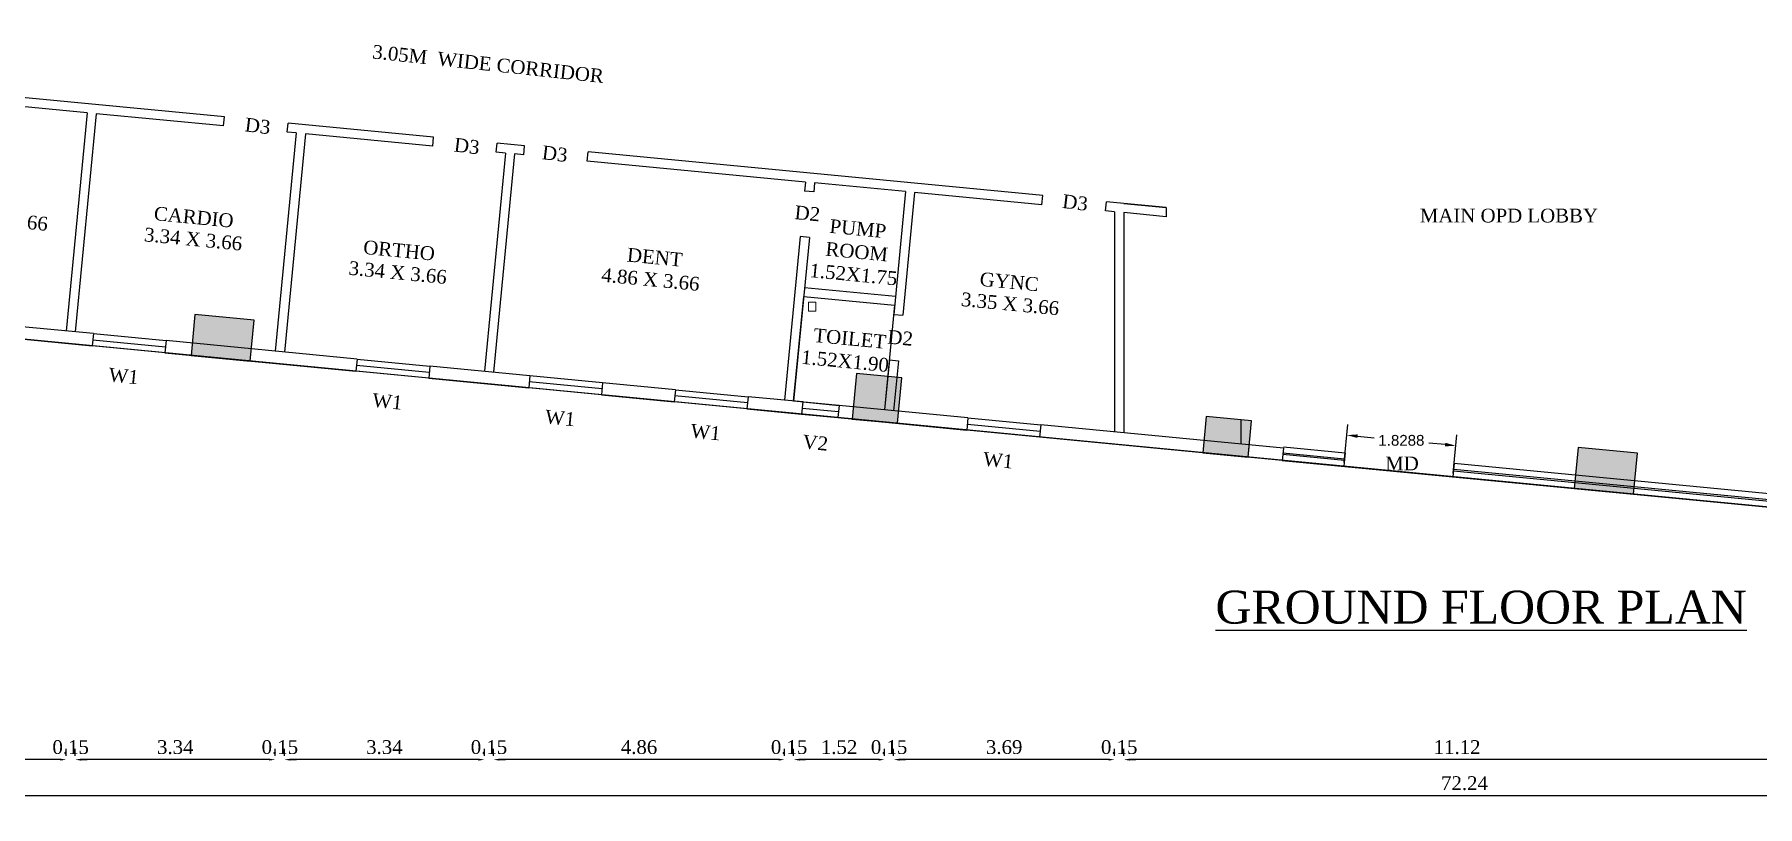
# Model space of a CAD drawing. Header units: metres. Extents: x 2754 to 3501, y 1112 to 1514.
# Drawn here: x 3001.05 to 3029.8, y 1441.48 to 1454.36 of the extents above; entities that cross this region are included whole.
import ezdxf
from ezdxf.enums import TextEntityAlignment as Align
from ezdxf.lldxf.tags import DXFTag

# ---------------------------------------------------------------- set-up
doc = ezdxf.new("R2010")
doc.units = ezdxf.units.M
for name, color, linetype in [('AR-COLHATCH', 2, 'Continuous'), ('AR-COLUMN', 2, 'Continuous'), ('AR-DOOR', 2, 'Continuous'), ('AR-ELEVATION', 2, 'Continuous'), ('AR-FURN', 2, 'Continuous'), ('AR-HIDDEN', 2, 'DASHED'), ('AR-THIN', 8, 'Continuous'), ('AR-WALL', 7, 'Continuous'), ('BLK_1_FLR_0_BLT_UP_AREA', 12, 'Continuous'), ('BLK_1_FLR_0_EXIT_WIDTH_DOOR', 2, 'Continuous'), ('BLK_1_FLR_0_WATER_CLOSET', 223, 'Continuous')]:
    doc.layers.add(name, color=color, linetype=linetype)
doc.layers.add('BLK_1_FLR_0_WASH', color=55, linetype='Continuous', lineweight=5)
doc.styles.add('ANAND', font='times.ttf')
doc.styles.get("Standard").update_dxf_attribs({"font": 'arial.ttf'})
tags = doc.linetypes.add('DASHED', pattern=[0.75, 0.5, -0.25]).pattern_tags.tags
tags[6:7] = [DXFTag(74, 4), DXFTag(75, 0), DXFTag(340, '0'), DXFTag(46, 1.0), DXFTag(50, 0.0), DXFTag(44, 0.0), DXFTag(45, 0.0)]
tags[4:5] = [DXFTag(74, 4), DXFTag(75, 0), DXFTag(340, '0'), DXFTag(46, 1.0), DXFTag(50, 0.0), DXFTag(44, 0.0), DXFTag(45, 0.0)]
doc.dimstyles.new('STANDARD$0', dxfattribs={"dimtxt": 7, "dimasz": 3, "dimexe": 3, "dimexo": 1, "dimgap": 1.5, "dimtad": 1, "dimdec": 1, "dimzin": 1, "dimdsep": 46, "dimlunit": 4, "dimtxsty": 'Standard', "dimblk": 'OBLIQUE', "dimcen": 0.09375, "dimdle": 1, "dimclrd": 8, "dimclre": 8, "dimclrt": 7, "dimadec": 1, "dimazin": 0, "dimtfac": 1, "dimtdec": 1, "dimtix": 1, "dimtmove": 2, "dimatfit": 3, "dimldrblk": 'ARCHTICK', "dimfxl": 0, "dimfrac": 2, "dimtolj": 1, "dimtzin": 0, "dimarcsym": 0})
doc.dimstyles.new('V1', dxfattribs={"dimtxt": 0.23, "dimasz": 0.1, "dimexe": 0.18, "dimexo": 0.0625, "dimgap": 0.09, "dimtad": 1, "dimzin": 0, "dimdsep": 46, "dimtxsty": 'ANAND', "dimcen": 0.09, "dimadec": 0, "dimazin": 0, "dimtfac": 1, "dimtix": 1, "dimtofl": 0, "dimtmove": 2, "dimatfit": 0, "dimfxl": 0, "dimtolj": 1, "dimtzin": 0, "dimarcsym": 0})

# ---------------------------------------------------------------- blocks, each defined once
blk = doc.blocks.new('HSUH')
at = {"layer": 'AR-COLHATCH'}
h = blk.add_hatch(color=256, dxfattribs=at)
h.dxf.hatch_style = 1
h.paths.add_polyline_path([(42680.8, -14699.7), (42719.6, -14703.5), (42717, -14730.3), (42678.2, -14726.6)])
h = blk.add_hatch(color=256, dxfattribs=at)
h.dxf.hatch_style = 1
h.paths.add_polyline_path([(43115.3, -14738.5), (43145.2, -14741.4), (43142.3, -14771.2), (43112.4, -14768.4)])
h = blk.add_hatch(color=256, dxfattribs=at)
h.dxf.hatch_style = 1
h.paths.add_polyline_path([(43345, -14766.7), (43374.8, -14769.5), (43372.5, -14793.4), (43342.7, -14790.5)])
h = blk.add_hatch(color=256, dxfattribs=at)
h.dxf.hatch_style = 1
h.paths.add_polyline_path([(43589.4, -14787.2), (43628.2, -14790.9), (43625.6, -14817.8), (43586.8, -14814)])
at = {"layer": 'AR-COLUMN'}
for points in [[(42719.6, -14703.5), (42680.8, -14699.7), (42678.2, -14726.6), (42717, -14730.3)], [(43145.2, -14741.4), (43115.3, -14738.5), (43112.4, -14768.4), (43142.3, -14771.2)], [(43374.8, -14769.5), (43345, -14766.7), (43342.7, -14790.5), (43372.5, -14793.4)], [(43628.2, -14790.9), (43589.4, -14787.2), (43586.8, -14814), (43625.6, -14817.8)]]:
    blk.add_lwpolyline(points, close=True, dxfattribs=at)
blk = doc.blocks.new('*D724')
at = {"color": 0, "lineweight": -2}
for p, q in [((3019.229, 1442.323), (3019.229, 1442.441)), ((3030.249, 1442.261), (3019.329, 1442.261)), ((3030.349, 1442.323), (3030.349, 1442.441))]:
    blk.add_line(p, q, dxfattribs=at)
at = {"color": 0}
for points in [[(3019.329, 1442.277), (3019.329, 1442.244), (3019.229, 1442.261)], [(3030.249, 1442.277), (3030.249, 1442.244), (3030.349, 1442.261)]]:
    blk.add_solid(points, dxfattribs=at)
at = {"layer": 'Defpoints', "color": 0}
for p in [(3019.229, 1442.261), (3019.229, 1442.261), (3030.349, 1442.261)]:
    blk.add_point(p, dxfattribs=at)
at = {"color": 0, "insert": (3024.789, 1442.468), "char_height": 0.23, "attachment_point": 5, "style": 'ANAND'}
blk.add_mtext('\\A1;11.12', dxfattribs=at)
blk = doc.blocks.new('*D725')
at = {"color": 0, "lineweight": -2}
for p, q in [((3018.976, 1442.261), (3018.876, 1442.261)), ((3019.076, 1442.323), (3019.076, 1442.441)), ((3019.229, 1442.323), (3019.229, 1442.441)), ((3019.329, 1442.261), (3019.429, 1442.261))]:
    blk.add_line(p, q, dxfattribs=at)
at = {"color": 0}
for points in [[(3018.976, 1442.277), (3018.976, 1442.244), (3019.076, 1442.261)], [(3019.329, 1442.277), (3019.329, 1442.244), (3019.229, 1442.261)]]:
    blk.add_solid(points, dxfattribs=at)
at = {"layer": 'Defpoints', "color": 0}
for p in [(3019.076, 1442.261), (3019.076, 1442.261), (3019.229, 1442.261)]:
    blk.add_point(p, dxfattribs=at)
at = {"color": 0, "insert": (3019.152, 1442.468), "char_height": 0.23, "attachment_point": 5, "style": 'ANAND'}
blk.add_mtext('\\A1;0.15', dxfattribs=at)
blk = doc.blocks.new('*D726')
at = {"color": 0, "lineweight": -2}
for p, q in [((3015.389, 1442.323), (3015.389, 1442.441)), ((3018.976, 1442.261), (3015.489, 1442.261)), ((3019.076, 1442.323), (3019.076, 1442.441))]:
    blk.add_line(p, q, dxfattribs=at)
at = {"color": 0}
for points in [[(3015.489, 1442.277), (3015.489, 1442.244), (3015.389, 1442.261)], [(3018.976, 1442.277), (3018.976, 1442.244), (3019.076, 1442.261)]]:
    blk.add_solid(points, dxfattribs=at)
at = {"layer": 'Defpoints', "color": 0}
for p in [(3015.389, 1442.261), (3015.389, 1442.261), (3019.076, 1442.261)]:
    blk.add_point(p, dxfattribs=at)
at = {"color": 0, "insert": (3017.233, 1442.468), "char_height": 0.23, "attachment_point": 5, "style": 'ANAND'}
blk.add_mtext('\\A1;3.69', dxfattribs=at)
blk = doc.blocks.new('*D727')
at = {"color": 0, "lineweight": -2}
for p, q in [((3015.137, 1442.261), (3015.037, 1442.261)), ((3015.237, 1442.323), (3015.237, 1442.441)), ((3015.389, 1442.323), (3015.389, 1442.441)), ((3015.489, 1442.261), (3015.589, 1442.261))]:
    blk.add_line(p, q, dxfattribs=at)
at = {"color": 0}
for points in [[(3015.137, 1442.277), (3015.137, 1442.244), (3015.237, 1442.261)], [(3015.489, 1442.277), (3015.489, 1442.244), (3015.389, 1442.261)]]:
    blk.add_solid(points, dxfattribs=at)
at = {"layer": 'Defpoints', "color": 0}
for p in [(3015.237, 1442.261), (3015.237, 1442.261), (3015.389, 1442.261)]:
    blk.add_point(p, dxfattribs=at)
at = {"color": 0, "insert": (3015.313, 1442.468), "char_height": 0.23, "attachment_point": 5, "style": 'ANAND'}
blk.add_mtext('\\A1;0.15', dxfattribs=at)
blk = doc.blocks.new('*D728')
at = {"color": 0, "lineweight": -2}
for p, q in [((3013.721, 1442.323), (3013.721, 1442.441)), ((3015.137, 1442.261), (3013.821, 1442.261)), ((3015.237, 1442.323), (3015.237, 1442.441))]:
    blk.add_line(p, q, dxfattribs=at)
at = {"color": 0}
for points in [[(3013.821, 1442.277), (3013.821, 1442.244), (3013.721, 1442.261)], [(3015.137, 1442.277), (3015.137, 1442.244), (3015.237, 1442.261)]]:
    blk.add_solid(points, dxfattribs=at)
at = {"layer": 'Defpoints', "color": 0}
for p in [(3013.721, 1442.261), (3013.721, 1442.261), (3015.237, 1442.261)]:
    blk.add_point(p, dxfattribs=at)
at = {"color": 0, "insert": (3014.479, 1442.468), "char_height": 0.23, "attachment_point": 5, "style": 'ANAND'}
blk.add_mtext('\\A1;1.52', dxfattribs=at)
blk = doc.blocks.new('*D729')
at = {"color": 0, "lineweight": -2}
for p, q in [((3013.469, 1442.261), (3013.369, 1442.261)), ((3013.569, 1442.323), (3013.569, 1442.441)), ((3013.721, 1442.323), (3013.721, 1442.441)), ((3013.821, 1442.261), (3013.921, 1442.261))]:
    blk.add_line(p, q, dxfattribs=at)
at = {"color": 0}
for points in [[(3013.469, 1442.277), (3013.469, 1442.244), (3013.569, 1442.261)], [(3013.821, 1442.277), (3013.821, 1442.244), (3013.721, 1442.261)]]:
    blk.add_solid(points, dxfattribs=at)
at = {"layer": 'Defpoints', "color": 0}
for p in [(3013.569, 1442.261), (3013.569, 1442.261), (3013.721, 1442.261)]:
    blk.add_point(p, dxfattribs=at)
at = {"color": 0, "insert": (3013.645, 1442.468), "char_height": 0.23, "attachment_point": 5, "style": 'ANAND'}
blk.add_mtext('\\A1;0.15', dxfattribs=at)
blk = doc.blocks.new('*D730')
at = {"color": 0, "lineweight": -2}
for p, q in [((3008.713, 1442.323), (3008.713, 1442.441)), ((3013.469, 1442.261), (3008.813, 1442.261)), ((3013.569, 1442.323), (3013.569, 1442.441))]:
    blk.add_line(p, q, dxfattribs=at)
at = {"color": 0}
for points in [[(3008.813, 1442.277), (3008.813, 1442.244), (3008.713, 1442.261)], [(3013.469, 1442.277), (3013.469, 1442.244), (3013.569, 1442.261)]]:
    blk.add_solid(points, dxfattribs=at)
at = {"layer": 'Defpoints', "color": 0}
for p in [(3008.713, 1442.261), (3008.713, 1442.261), (3013.569, 1442.261)]:
    blk.add_point(p, dxfattribs=at)
at = {"color": 0, "insert": (3011.141, 1442.468), "char_height": 0.23, "attachment_point": 5, "style": 'ANAND'}
blk.add_mtext('\\A1;4.86', dxfattribs=at)
blk = doc.blocks.new('*D731')
at = {"color": 0, "lineweight": -2}
for p, q in [((3008.462, 1442.261), (3008.362, 1442.261)), ((3008.562, 1442.323), (3008.562, 1442.441)), ((3008.713, 1442.323), (3008.713, 1442.441)), ((3008.813, 1442.261), (3008.913, 1442.261))]:
    blk.add_line(p, q, dxfattribs=at)
at = {"color": 0}
for points in [[(3008.462, 1442.277), (3008.462, 1442.244), (3008.562, 1442.261)], [(3008.813, 1442.277), (3008.813, 1442.244), (3008.713, 1442.261)]]:
    blk.add_solid(points, dxfattribs=at)
at = {"layer": 'Defpoints', "color": 0}
for p in [(3008.562, 1442.261), (3008.562, 1442.261), (3008.713, 1442.261)]:
    blk.add_point(p, dxfattribs=at)
at = {"color": 0, "insert": (3008.638, 1442.468), "char_height": 0.23, "attachment_point": 5, "style": 'ANAND'}
blk.add_mtext('\\A1;0.15', dxfattribs=at)
blk = doc.blocks.new('*D732')
at = {"color": 0, "lineweight": -2}
for p, q in [((3005.224, 1442.323), (3005.224, 1442.441)), ((3008.462, 1442.261), (3005.324, 1442.261)), ((3008.562, 1442.323), (3008.562, 1442.441))]:
    blk.add_line(p, q, dxfattribs=at)
at = {"color": 0}
for points in [[(3005.324, 1442.277), (3005.324, 1442.244), (3005.224, 1442.261)], [(3008.462, 1442.277), (3008.462, 1442.244), (3008.562, 1442.261)]]:
    blk.add_solid(points, dxfattribs=at)
at = {"layer": 'Defpoints', "color": 0}
for p in [(3005.224, 1442.261), (3005.224, 1442.261), (3008.562, 1442.261)]:
    blk.add_point(p, dxfattribs=at)
at = {"color": 0, "insert": (3006.893, 1442.468), "char_height": 0.23, "attachment_point": 5, "style": 'ANAND'}
blk.add_mtext('\\A1;3.34', dxfattribs=at)
blk = doc.blocks.new('*D733')
at = {"color": 0, "lineweight": -2}
for p, q in [((3004.973, 1442.261), (3004.873, 1442.261)), ((3005.073, 1442.323), (3005.073, 1442.441)), ((3005.224, 1442.323), (3005.224, 1442.441)), ((3005.324, 1442.261), (3005.424, 1442.261))]:
    blk.add_line(p, q, dxfattribs=at)
at = {"color": 0}
for points in [[(3004.973, 1442.277), (3004.973, 1442.244), (3005.073, 1442.261)], [(3005.324, 1442.277), (3005.324, 1442.244), (3005.224, 1442.261)]]:
    blk.add_solid(points, dxfattribs=at)
at = {"layer": 'Defpoints', "color": 0}
for p in [(3005.073, 1442.261), (3005.073, 1442.261), (3005.224, 1442.261)]:
    blk.add_point(p, dxfattribs=at)
at = {"color": 0, "insert": (3005.149, 1442.468), "char_height": 0.23, "attachment_point": 5, "style": 'ANAND'}
blk.add_mtext('\\A1;0.15', dxfattribs=at)
blk = doc.blocks.new('*D734')
at = {"color": 0, "lineweight": -2}
for p, q in [((3001.735, 1442.323), (3001.735, 1442.441)), ((3004.973, 1442.261), (3001.835, 1442.261)), ((3005.073, 1442.323), (3005.073, 1442.441))]:
    blk.add_line(p, q, dxfattribs=at)
at = {"color": 0}
for points in [[(3001.835, 1442.277), (3001.835, 1442.244), (3001.735, 1442.261)], [(3004.973, 1442.277), (3004.973, 1442.244), (3005.073, 1442.261)]]:
    blk.add_solid(points, dxfattribs=at)
at = {"layer": 'Defpoints', "color": 0}
for p in [(3001.735, 1442.261), (3001.735, 1442.261), (3005.073, 1442.261)]:
    blk.add_point(p, dxfattribs=at)
at = {"color": 0, "insert": (3003.404, 1442.468), "char_height": 0.23, "attachment_point": 5, "style": 'ANAND'}
blk.add_mtext('\\A1;3.34', dxfattribs=at)
blk = doc.blocks.new('*D735')
at = {"color": 0, "lineweight": -2}
for p, q in [((3001.484, 1442.261), (3001.384, 1442.261)), ((3001.584, 1442.323), (3001.584, 1442.441)), ((3001.735, 1442.323), (3001.735, 1442.441)), ((3001.835, 1442.261), (3001.935, 1442.261))]:
    blk.add_line(p, q, dxfattribs=at)
at = {"color": 0}
for points in [[(3001.484, 1442.277), (3001.484, 1442.244), (3001.584, 1442.261)], [(3001.835, 1442.277), (3001.835, 1442.244), (3001.735, 1442.261)]]:
    blk.add_solid(points, dxfattribs=at)
at = {"layer": 'Defpoints', "color": 0}
for p in [(3001.584, 1442.261), (3001.584, 1442.261), (3001.735, 1442.261)]:
    blk.add_point(p, dxfattribs=at)
at = {"color": 0, "insert": (3001.659, 1442.468), "char_height": 0.23, "attachment_point": 5, "style": 'ANAND'}
blk.add_mtext('\\A1;0.15', dxfattribs=at)
blk = doc.blocks.new('*D736')
at = {"color": 0, "lineweight": -2}
for p, q in [((2999.156, 1442.323), (2999.156, 1442.441)), ((3001.484, 1442.261), (2999.256, 1442.261)), ((3001.584, 1442.323), (3001.584, 1442.441))]:
    blk.add_line(p, q, dxfattribs=at)
at = {"color": 0}
for points in [[(2999.256, 1442.277), (2999.256, 1442.244), (2999.156, 1442.261)], [(3001.484, 1442.277), (3001.484, 1442.244), (3001.584, 1442.261)]]:
    blk.add_solid(points, dxfattribs=at)
at = {"layer": 'Defpoints', "color": 0}
for p in [(2999.156, 1442.261), (2999.156, 1442.261), (3001.584, 1442.261)]:
    blk.add_point(p, dxfattribs=at)
at = {"color": 0, "insert": (3000.37, 1442.468), "char_height": 0.23, "attachment_point": 5, "style": 'ANAND'}
blk.add_mtext('\\A1;2.43', dxfattribs=at)
blk = doc.blocks.new('*D742')
at = {"color": 0, "lineweight": -2}
for p, q in [((3060.932, 1441.658), (2988.894, 1441.658)), ((2988.794, 1441.634), (2988.794, 1441.478)), ((3061.032, 1441.634), (3061.032, 1441.478))]:
    blk.add_line(p, q, dxfattribs=at)
at = {"color": 0}
for points in [[(2988.894, 1441.675), (2988.894, 1441.642), (2988.794, 1441.658)], [(3060.932, 1441.675), (3060.932, 1441.642), (3061.032, 1441.658)]]:
    blk.add_solid(points, dxfattribs=at)
at = {"layer": 'Defpoints', "color": 0}
for p in [(2988.794, 1441.696), (2988.794, 1441.658), (3061.032, 1441.696)]:
    blk.add_point(p, dxfattribs=at)
at = {"color": 0, "insert": (3024.913, 1441.866), "char_height": 0.23, "attachment_point": 5, "style": 'ANAND'}
blk.add_mtext('\\A1;72.24', dxfattribs=at)
blk = doc.blocks.new('*D783')
at = {"layer": 'BLK_1_FLR_0_EXIT_WIDTH_DOOR', "color": 0, "lineweight": -2}
for p, q in [((3022.906, 1447.216), (3022.967, 1447.853)), ((3023.129, 1447.656), (3023.405, 1447.63)), ((3024.591, 1447.516), (3024.315, 1447.542)), ((3024.726, 1447.041), (3024.787, 1447.678))]:
    blk.add_line(p, q, dxfattribs=at)
at = {"layer": 'BLK_1_FLR_0_EXIT_WIDTH_DOOR', "color": 0}
for points in [[(3023.132, 1447.686), (3023.126, 1447.627), (3022.95, 1447.674)], [(3024.594, 1447.546), (3024.588, 1447.486), (3024.77, 1447.498)]]:
    blk.add_solid(points, dxfattribs=at)
at = {"layer": 'Defpoints', "color": 0}
for p in [(3024.77, 1447.498), (3022.9, 1447.154), (3024.72, 1446.979)]:
    blk.add_point(p, dxfattribs=at)
at = {"layer": 'BLK_1_FLR_0_EXIT_WIDTH_DOOR', "color": 0, "insert": (3023.86, 1447.586), "char_height": 0.18, "attachment_point": 5}
blk.add_mtext('\\A1;1.8288', dxfattribs=at)

msp = doc.modelspace()

# ---------------------------------------------------------------- linework, layer by layer
at = {"layer": 'AR-DOOR'}
for p, q in [((3002.02895, 1449.26545), (3003.24255, 1449.14865)), ((3006.42811, 1448.84077), (3007.6417, 1448.72397)), ((3010.52451, 1448.44712), (3009.31098, 1448.5646)), ((3012.95168, 1448.21347), (3011.73809, 1448.33026)), ((3013.86245, 1448.12581), (3014.46925, 1448.06741)), ((3016.61847, 1447.85931), (3017.83206, 1447.74251)), ((3021.8813, 1447.35382), (3022.90953, 1447.25487)), ((3021.88374, 1447.3791), (3022.91196, 1447.28015)), ((3024.72992, 1447.07968), (3030.34861, 1446.53896)), ((3024.73235, 1447.10496), (3030.34861, 1446.56447))]:
    msp.add_line(p, q, dxfattribs=at)
at = {"layer": 'AR-ELEVATION'}
for p, q in [((3021.31913, 1447.53551), (3021.29723, 1447.30796)), ((3021.89348, 1447.48024), (3022.92169, 1447.38128)), ((3021.87156, 1447.25269), (3022.8998, 1447.15374)), ((3022.92169, 1447.38128), (3022.8998, 1447.15374)), ((3024.74208, 1447.2061), (3024.72019, 1446.97855)), ((3024.74208, 1447.2061), (3030.34861, 1446.66654)), ((3024.72019, 1446.97855), (3030.34861, 1446.43689))]:
    msp.add_line(p, q, dxfattribs=at)
at = {"layer": 'AR-FURN'}
msp.add_line((3019.93483, 1451.47081), (3019.22861, 1451.53878), dxfattribs=at)
at = {"layer": 'AR-HIDDEN', "ltscale": 15}
msp.add_line((3021.87153, 1447.25232), (3030.34861, 1446.43689), dxfattribs=at)
at = {"layer": 'AR-THIN'}
for p, q in [((3003.23292, 1449.04861), (3002.01933, 1449.1654)), ((3002.03879, 1449.36767), (3003.25238, 1449.25088)), ((3006.43796, 1448.94318), (3007.65155, 1448.82639)), ((3007.63209, 1448.62412), (3006.4185, 1448.74091)), ((3009.32082, 1448.66683), (3010.53441, 1448.55003)), ((3010.51495, 1448.34777), (3009.30135, 1448.46456)), ((3011.74779, 1448.43111), (3012.96139, 1448.31431)), ((3012.94192, 1448.11205), (3011.72833, 1448.22884)), ((3013.8527, 1448.02445), (3014.45948, 1447.96596)), ((3013.87221, 1448.22722), (3014.479, 1448.16873)), ((3017.82242, 1447.64236), (3016.60883, 1447.75916)), ((3016.6283, 1447.96142), (3017.84189, 1447.84463))]:
    msp.add_line(p, q, dxfattribs=at)
at = {"layer": 'AR-WALL'}
for p, q in [((3001.93386, 1453.05006), (3000.72021, 1453.16686)), ((3004.22396, 1452.98278), (3000.73481, 1453.31856)), ((3004.20936, 1452.83108), (3002.08556, 1453.03546)), ((3007.71304, 1452.647), (3005.28584, 1452.88058)), ((3005.42294, 1452.71429), (3005.27124, 1452.72888)), ((3007.69844, 1452.4953), (3005.57464, 1452.69969)), ((3008.91202, 1452.37851), (3008.76032, 1452.39311)), ((3009.23115, 1452.5009), (3008.77492, 1452.54481)), ((3009.21655, 1452.3492), (3009.06372, 1452.36391)), ((3017.87722, 1451.66883), (3010.29303, 1452.39871)), ((3013.91914, 1451.89664), (3010.27843, 1452.24701)), ((3015.58783, 1451.73605), (3014.07084, 1451.88204)), ((3017.86263, 1451.51713), (3015.73953, 1451.72145)), ((3019.22861, 1451.53878), (3018.93911, 1451.56664)), ((3019.07621, 1451.40034), (3018.92451, 1451.41494)), ((3019.07621, 1451.40034), (3019.07621, 1447.72575)), ((3019.22861, 1451.38568), (3019.22861, 1447.72575)), ((3002.03872, 1449.36688), (3000.67337, 1449.49838)), ((3000.65377, 1449.29462), (3002.01912, 1449.16322)), ((3006.43796, 1448.94318), (3003.2523, 1449.25)), ((3003.23271, 1449.04643), (3006.41839, 1448.73985)), ((3007.63199, 1448.62306), (3009.30115, 1448.46242)), ((3009.32069, 1448.66554), (3007.65155, 1448.8263)), ((3010.51474, 1448.34563), (3011.72833, 1448.22884)), ((3011.74786, 1448.43177), (3010.53428, 1448.54865)), ((3013.87221, 1448.22717), (3012.96144, 1448.31489)), ((3012.94192, 1448.11205), (3013.85269, 1448.0244)), ((3016.62832, 1447.96172), (3014.479, 1448.16873)), ((3014.45949, 1447.966), (3016.60883, 1447.75916)), ((3021.89099, 1447.45465), (3017.84189, 1447.84463)), ((3021.17981, 1447.93155), (3021.17981, 1447.52335))]:
    msp.add_line(p, q, dxfattribs=at)
at = {"layer": 'AR-WALL', "ltscale": 7}
for p, q in [((3001.93386, 1453.05006), (3001.58355, 1449.40996)), ((3002.08556, 1453.03546), (3001.73525, 1449.39538)), ((3004.20936, 1452.83108), (3004.22396, 1452.98278)), ((3005.27124, 1452.72888), (3005.28584, 1452.88058)), ((3005.42294, 1452.71429), (3005.07268, 1449.07467)), ((3005.57464, 1452.69969), (3005.22438, 1449.06006)), ((3007.69844, 1452.4953), (3007.71304, 1452.647)), ((3008.91202, 1452.37851), (3008.56173, 1448.73863)), ((3009.06372, 1452.36391), (3008.71343, 1448.72402)), ((3008.76032, 1452.39311), (3008.77492, 1452.54481)), ((3009.21655, 1452.3492), (3009.23115, 1452.5009)), ((3010.27843, 1452.24701), (3010.29303, 1452.39871)), ((3013.91914, 1451.89664), (3013.90451, 1451.7447)), ((3014.05621, 1451.7301), (3013.90451, 1451.7447)), ((3014.07084, 1451.88204), (3014.05621, 1451.7301)), ((3015.58783, 1451.73605), (3015.39056, 1449.68789)), ((3015.73953, 1451.72145), (3015.54242, 1449.67327)), ((3017.86263, 1451.51713), (3017.87722, 1451.66883)), ((3018.92451, 1451.41494), (3018.93911, 1451.56664)), ((3019.22861, 1451.53878), (3019.93483, 1451.47081)), ((3019.93483, 1451.47081), (3019.93483, 1451.31771)), ((3019.93483, 1451.31771), (3019.22861, 1451.38568)), ((3013.83152, 1450.98621), (3013.5688, 1448.25626)), ((3013.98322, 1450.97161), (3013.7205, 1448.24165)), ((3013.98322, 1450.97161), (3013.83152, 1450.98621)), ((3013.90292, 1450.13726), (3015.41991, 1449.99127)), ((3013.88832, 1449.98556), (3015.40532, 1449.83957)), ((3015.39056, 1449.68789), (3015.54242, 1449.67327)), ((3002.03879, 1449.36767), (3002.01912, 1449.16322)), ((3003.25238, 1449.25088), (3003.23271, 1449.04643)), ((3006.43796, 1448.94318), (3006.41825, 1448.73836)), ((3015.31751, 1448.92941), (3015.2372, 1448.09557)), ((3015.31751, 1448.92941), (3015.46942, 1448.91478)), ((3015.46942, 1448.91478), (3015.38919, 1448.08106)), ((3007.65155, 1448.8263), (3007.63184, 1448.62156)), ((3009.32082, 1448.66683), (3009.30114, 1448.46238)), ((3008.91138, 1448.4999), (3008.91138, 1448.49993)), ((3010.53428, 1448.54865), (3010.51474, 1448.34559)), ((3011.74786, 1448.43177), (3011.72833, 1448.22884)), ((3012.96144, 1448.31489), (3012.94192, 1448.11205)), ((3013.87221, 1448.22722), (3013.85269, 1448.0244)), ((3014.47901, 1448.16883), (3014.45949, 1447.966)), ((3016.62832, 1447.96172), (3016.60861, 1447.7569)), ((3017.84191, 1447.84483), (3017.82221, 1447.6401))]:
    msp.add_line(p, q, dxfattribs=at)
msp.add_lwpolyline([(3021.89101, 1447.45486), (3021.87156, 1447.25269), (3017.82242, 1447.64236)], dxfattribs=at)
at = {"layer": 'BLK_1_FLR_0_BLT_UP_AREA', "color": 12}
msp.add_lwpolyline([(2988.79421, 1468.20264), (3061.03181, 1468.20264), (3061.03181, 1443.48404), (2988.79421, 1450.43594)], close=True, dxfattribs=at)
at = {"layer": 'BLK_1_FLR_0_WASH', "color": 60}
msp.add_lwpolyline([(3013.96843, 1449.89335), (3013.96843, 1449.74335), (3014.09093, 1449.74335), (3014.09093, 1449.89335)], close=True, dxfattribs=at)
at = {"layer": 'BLK_1_FLR_0_WATER_CLOSET', "color": 1}
msp.add_lwpolyline([(3013.88832, 1449.98556), (3015.40517, 1449.83959), (3015.2372, 1448.09557), (3013.72051, 1448.24178)], close=True, dxfattribs=at)

# ---------------------------------------------------------------- block references
at = {"layer": 'AR-HIDDEN', "xscale": 0.0254, "yscale": 0.0254, "zscale": 0.0254}
msp.add_blockref('HSUH', (1919.6403, 1823.06014), dxfattribs=at)

# ---------------------------------------------------------------- texts
at = {"style": 'ANAND'}
for s, rotation, p in [('3.05M  WIDE CORRIDOR', 353.900114, (3006.68268, 1453.95933)), ('D3', 353.179586, (3004.5553, 1452.74316)), ('D3', 353.179586, (3008.04438, 1452.40739)), ('D3', 353.179586, (3009.51228, 1452.27966)), ('2.43 X 3.66', 354.502976, (2999.63354, 1451.23852)), ('CARDIO', 354.502976, (3003.0394, 1451.26118)), ('D2', 354.554838, (3013.72864, 1451.2792)), ('D3', 353.179586, (3018.19288, 1451.46574)), ('PUMP', 354.502976, (3014.31124, 1451.05039)), ('3.34 X 3.66', 354.502976, (3002.8757, 1450.90924)), ('ORTHO', 354.502976, (3006.53244, 1450.69898)), ('ROOM', 354.502976, (3014.24401, 1450.67003)), ('3.34 X 3.66', 354.502976, (3006.28886, 1450.35132)), ('DENT', 354.502976, (3010.93259, 1450.57147)), ('4.86 X 3.66', 354.502976, (3010.50629, 1450.23658)), ('1.52X1.75', 354.502976, (3013.97747, 1450.31198)), ('GYNC', 354.502976, (3016.81639, 1450.16658)), ('3.35 X 3.66', 354.502976, (3016.5051, 1449.8298)), ('TOILET', 354.502976, (3014.04269, 1449.22994)), ('D2', 354.554838, (3015.27704, 1449.20304)), ('1.52X1.90', 354.502976, (3013.83816, 1448.86592))]:
    msp.add_text(s, height=0.23, rotation=rotation, dxfattribs=at).set_placement(p)
for s, height, p in [('MAIN OPD LOBBY', 0.23, (3024.16748, 1451.22141)), ('MD', 0.23, (3023.59078, 1447.08694)), ('%%UGROUND FLOOR PLAN', 0.55, (3020.75877, 1444.53009))]:
    msp.add_text(s, height=height, dxfattribs=at).set_placement(p)
for s, p in [('W1', (3002.54303, 1448.65902)), ('W1', (3006.9422, 1448.23453)), ('W1', (3009.82506, 1447.95817)), ('W1', (3012.25204, 1447.72245)), ('V2', (3014.08249, 1447.5463)), ('W1', (3017.13254, 1447.25277))]:
    msp.add_text(s, height=0.23, rotation=354.502976, dxfattribs=at).set_placement(p, align=Align.MIDDLE)

# ---------------------------------------------------------------- dimensions: what is measured, and where the dimension line sits
at = {"color": 6}
for base, p1, p2, picture, middle in [((2999.1564, 1442.26081), (3001.58355, 1442.26081), (2999.1564, 1442.26081), '*D736', (3000.36997, 1442.46813)), ((3001.58355, 1442.26081), (3001.73525, 1442.26081), (3001.58355, 1442.26081), '*D735', (3001.6594, 1442.46813)), ((3001.73525, 1442.26081), (3005.07268, 1442.26081), (3001.73525, 1442.26081), '*D734', (3003.40397, 1442.46813)), ((3005.07268, 1442.26081), (3005.22438, 1442.26081), (3005.07268, 1442.26081), '*D733', (3005.14853, 1442.46813)), ((3005.22438, 1442.26081), (3008.56173, 1442.26081), (3005.22438, 1442.26081), '*D732', (3006.89306, 1442.46813)), ((3008.56173, 1442.26081), (3008.71343, 1442.26081), (3008.56173, 1442.26081), '*D731', (3008.63758, 1442.46813)), ((3008.71343, 1442.26081), (3013.56881, 1442.26081), (3008.71343, 1442.26081), '*D730', (3011.14112, 1442.46813)), ((3013.56881, 1442.26081), (3013.72051, 1442.26081), (3013.56881, 1442.26081), '*D729', (3013.64466, 1442.46813)), ((3013.72051, 1442.26081), (3015.23722, 1442.26081), (3013.72051, 1442.26081), '*D728', (3014.47886, 1442.46813)), ((3015.23722, 1442.26081), (3015.38919, 1442.26081), (3015.23722, 1442.26081), '*D727', (3015.3132, 1442.46813)), ((3015.38919, 1442.26081), (3019.07621, 1442.26081), (3015.38919, 1442.26081), '*D726', (3017.2327, 1442.46813)), ((3019.07621, 1442.26081), (3019.22861, 1442.26081), (3019.07621, 1442.26081), '*D725', (3019.15241, 1442.46813)), ((3019.22861, 1442.26081), (3030.34861, 1442.26081), (3019.22861, 1442.26081), '*D724', (3024.78861, 1442.46813))]:
    dim = msp.add_linear_dim(base=base, p1=p1, p2=p2, dimstyle='V1', dxfattribs=at)
    dim.commit()
    dim.dimension.update_dxf_attribs({"geometry": picture, "text_midpoint": middle})
dim = msp.add_aligned_dim(p1=(3061.03181, 1441.69627), p2=(2988.79421, 1441.69627), distance=0.03792, dimstyle='V1', dxfattribs=at)
dim.commit()
dim.dimension.update_dxf_attribs({"geometry": '*D742', "text_midpoint": (3024.91301, 1441.86567)})
at = {"layer": 'BLK_1_FLR_0_EXIT_WIDTH_DOOR'}
dim = msp.add_aligned_dim(p1=(3022.8998, 1447.15374), p2=(3024.72019, 1446.97855), distance=0.52229, dimstyle='STANDARD$0', override={"dimtxt": 0.18, "dimasz": 0.18, "dimexe": 0.18, "dimexo": 0.0625, "dimgap": 0.09, "dimtad": 0, "dimtih": 1, "dimtoh": 1, "dimdec": 4, "dimzin": 0, "dimlunit": 2, "dimpost": '', "dimcen": 0.09, "dimdle": 0, "dimclrd": 0, "dimclre": 0, "dimclrt": 0, "dimadec": 0, "dimtdec": 4, "dimtix": 0, "dimtofl": 0, "dimtmove": 0, "dimfrac": 0}, dxfattribs=at)
dim.commit()
dim.dimension.update_dxf_attribs({"geometry": '*D783', "text_midpoint": (3023.86002, 1447.58603)})

doc.saveas('drawing.dxf')
